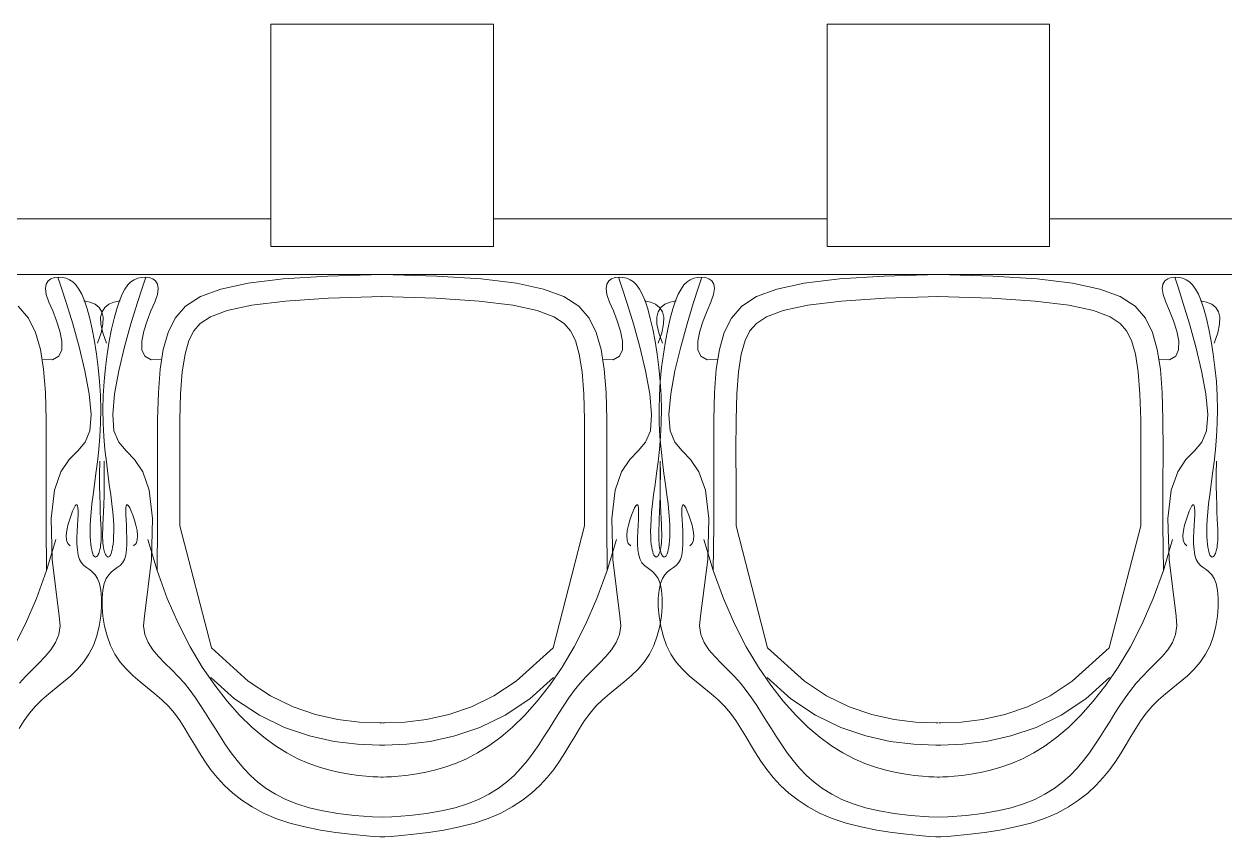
# Model space of a CAD drawing. Header units: millimetres. Extents: x 15905 to 65459, y 54615 to 76704.
# Drawn here: x 51228 to 52308, y 61778 to 62509 of the extents above; entities that cross this region are included whole.
import ezdxf

# ---------------------------------------------------------------- set-up
doc = ezdxf.new("R2010")
doc.units = ezdxf.units.MM
doc.layers.add('Столы', color=250, linetype='Continuous', lineweight=5)

# ---------------------------------------------------------------- blocks, each defined once
blk = doc.blocks.new('ОГ52_на12персон_стол2800х900')
for p, q in [((603.4, -395.7), (403.4, -395.7)), ((403.4, -395.7), (403.4, -595.7)), ((603.4, -595.7), (603.4, -395.7)), ((903.4, -595.7), (903.4, -395.7)), ((903.4, -395.7), (1103.4, -395.7)), ((1103.4, -395.7), (1103.4, -595.7)), ((96.6, -570.7), (403.4, -570.7)), ((903.4, -570.7), (603.4, -570.7)), ((1300, -570.7), (1103.4, -570.7)), ((403.4, -595.7), (603.4, -595.7)), ((1103.4, -595.7), (903.4, -595.7)), ((-1300, -620.7), (1300, -620.7)), ((203, -626.5), (205.6, -624.6)), ((205.6, -624.6), (208.8, -623.5)), ((208.8, -623.5), (212.3, -623.2)), ((214.9, -632.3), (211.9, -623.2)), ((212.3, -623.2), (215.8, -623.5)), ((215.8, -623.5), (219.2, -624.2)), ((219.2, -624.2), (222.3, -625.5)), ((222.3, -625.5), (225.2, -627.4)), ((280.4, -625.5), (277.5, -627.4)), ((283.6, -624.2), (280.4, -625.5)), ((286.9, -623.5), (283.6, -624.2)), ((290.4, -623.2), (286.9, -623.5)), ((287.8, -632.3), (290.9, -623.2)), ((293.9, -623.5), (290.4, -623.2)), ((297.1, -624.6), (293.9, -623.5)), ((299.7, -626.5), (297.1, -624.6)), ((382.8, -628.7), (414.4, -624.8)), ((414.4, -624.8), (454.3, -622.2)), ((454.3, -622.2), (503.4, -620.7)), ((552.5, -622.2), (503.4, -620.7)), ((592.3, -624.8), (552.5, -622.2)), ((624, -628.7), (592.3, -624.8)), ((707, -626.5), (709.6, -624.6)), ((709.6, -624.6), (712.8, -623.5)), ((712.8, -623.5), (716.3, -623.2)), ((718.9, -632.3), (715.9, -623.2)), ((716.3, -623.2), (719.8, -623.5)), ((719.8, -623.5), (723.2, -624.2)), ((723.2, -624.2), (726.3, -625.5)), ((726.3, -625.5), (729.2, -627.4)), ((780.4, -625.5), (777.5, -627.4)), ((783.6, -624.2), (780.4, -625.5)), ((786.9, -623.5), (783.6, -624.2)), ((790.4, -623.2), (786.9, -623.5)), ((787.8, -632.3), (790.9, -623.2)), ((793.9, -623.5), (790.4, -623.2)), ((797.1, -624.6), (793.9, -623.5)), ((799.7, -626.5), (797.1, -624.6)), ((882.8, -628.7), (914.4, -624.8)), ((914.4, -624.8), (954.3, -622.2)), ((954.3, -622.2), (1003.4, -620.7)), ((1052.5, -622.2), (1003.4, -620.7)), ((1092.3, -624.8), (1052.5, -622.2)), ((1124, -628.7), (1092.3, -624.8)), ((1207, -626.5), (1209.6, -624.6)), ((1209.6, -624.6), (1212.8, -623.5)), ((1212.8, -623.5), (1216.3, -623.2)), ((1218.9, -632.3), (1215.9, -623.2)), ((1216.3, -623.2), (1219.8, -623.5)), ((1219.8, -623.5), (1223.2, -624.2)), ((1223.2, -624.2), (1226.3, -625.5)), ((1226.3, -625.5), (1229.2, -627.4)), ((200.6, -633.5), (201.3, -629.4)), ((201.4, -638.8), (200.6, -633.5)), ((201.3, -629.4), (203, -626.5)), ((219.6, -646.8), (214.9, -632.3)), ((225.2, -627.4), (228, -630.2)), ((228, -630.2), (230.7, -633.9)), ((230.7, -633.9), (233.2, -638.6)), ((272.1, -633.9), (269.5, -638.6)), ((274.7, -630.2), (272.1, -633.9)), ((277.5, -627.4), (274.7, -630.2)), ((283.1, -646.8), (287.8, -632.3)), ((301.5, -629.4), (299.7, -626.5)), ((301.3, -638.8), (302.1, -633.5)), ((302.1, -633.5), (301.5, -629.4)), ((339.9, -640.7), (358.3, -633.9)), ((358.3, -633.9), (382.8, -628.7)), ((648.5, -633.9), (624, -628.7)), ((666.8, -640.7), (648.5, -633.9)), ((704.6, -633.5), (705.3, -629.4)), ((705.4, -638.8), (704.6, -633.5)), ((705.3, -629.4), (707, -626.5)), ((723.6, -646.8), (718.9, -632.3)), ((729.2, -627.4), (732, -630.2)), ((732, -630.2), (734.7, -633.9)), ((734.7, -633.9), (737.2, -638.6)), ((772.1, -633.9), (769.5, -638.6)), ((774.7, -630.2), (772.1, -633.9)), ((777.5, -627.4), (774.7, -630.2)), ((783.1, -646.8), (787.8, -632.3)), ((801.5, -629.4), (799.7, -626.5)), ((801.3, -638.8), (802.1, -633.5)), ((802.1, -633.5), (801.5, -629.4)), ((839.9, -640.7), (858.3, -633.9)), ((858.3, -633.9), (882.8, -628.7)), ((1148.5, -633.9), (1124, -628.7)), ((1166.8, -640.7), (1148.5, -633.9)), ((1204.6, -633.5), (1205.3, -629.4)), ((1205.4, -638.8), (1204.6, -633.5)), ((1205.3, -629.4), (1207, -626.5)), ((1223.6, -646.8), (1218.9, -632.3)), ((1229.2, -627.4), (1232, -630.2)), ((1232, -630.2), (1234.7, -633.9)), ((1234.7, -633.9), (1237.2, -638.6)), ((203.8, -645.6), (201.4, -638.8)), ((203.8, -645.6), (207.2, -653.4)), ((225.2, -665.1), (219.6, -646.8)), ((233.2, -638.6), (235.7, -644.5)), ((240.5, -645.6), (235.1, -644.5)), ((235.7, -644.5), (238.1, -651.7)), ((245.2, -647.6), (240.5, -645.6)), ((248.8, -650.4), (245.2, -647.6)), ((254, -650.4), (257.6, -647.6)), ((257.6, -647.6), (262.2, -645.6)), ((262.2, -645.6), (267.7, -644.5)), ((267.1, -644.5), (264.7, -651.7)), ((269.5, -638.6), (267.1, -644.5)), ((277.5, -665.1), (283.1, -646.8)), ((298.9, -645.6), (295.5, -653.4)), ((298.9, -645.6), (301.3, -638.8)), ((326.6, -649.4), (339.9, -640.7)), ((386.1, -648.4), (416.3, -644.8)), ((416.3, -644.8), (455.2, -642.2)), ((455.2, -642.2), (504, -640.7)), ((551.5, -642.2), (502.7, -640.7)), ((590.5, -644.8), (551.5, -642.2)), ((620.7, -648.4), (590.5, -644.8)), ((680.2, -649.4), (666.8, -640.7)), ((707.8, -645.6), (705.4, -638.8)), ((707.8, -645.6), (711.2, -653.4)), ((729.2, -665.1), (723.6, -646.8)), ((737.2, -638.6), (739.7, -644.5)), ((744.6, -645.6), (739.1, -644.5)), ((739.7, -644.5), (742.1, -651.7)), ((749.2, -647.6), (744.6, -645.6)), ((752.8, -650.4), (749.2, -647.6)), ((754, -650.4), (757.6, -647.6)), ((757.6, -647.6), (762.2, -645.6)), ((762.2, -645.6), (767.7, -644.5)), ((767.1, -644.5), (764.7, -651.7)), ((769.5, -638.6), (767.1, -644.5)), ((777.5, -665.1), (783.1, -646.8)), ((798.9, -645.6), (795.5, -653.4)), ((798.9, -645.6), (801.3, -638.8)), ((826.6, -649.4), (839.9, -640.7)), ((886.1, -648.4), (916.3, -644.8)), ((916.3, -644.8), (955.2, -642.2)), ((955.2, -642.2), (1004, -640.7)), ((1051.5, -642.2), (1002.7, -640.7)), ((1090.5, -644.8), (1051.5, -642.2)), ((1120.7, -648.4), (1090.5, -644.8)), ((1180.2, -649.4), (1166.8, -640.7)), ((1207.8, -645.6), (1205.4, -638.8)), ((1207.8, -645.6), (1211.2, -653.4)), ((1229.2, -665.1), (1223.6, -646.8)), ((1237.2, -638.6), (1239.7, -644.5)), ((1244.6, -645.6), (1239.1, -644.5)), ((1239.7, -644.5), (1242.1, -651.7)), ((1249.2, -647.6), (1244.6, -645.6)), ((1252.8, -650.4), (1249.2, -647.6)), ((185.5, -660), (176.2, -649.4)), ((207.2, -653.4), (210.7, -662.3)), ((238.1, -651.7), (240.4, -660.3)), ((251.3, -654.2), (248.8, -650.4)), ((250.2, -659.2), (251.5, -654.2)), ((252.5, -659.2), (251.3, -654.2)), ((251.5, -654.2), (254, -650.4)), ((264.7, -651.7), (262.3, -660.3)), ((295.5, -653.4), (292, -662.3)), ((317.3, -660), (326.6, -649.4)), ((349, -658.7), (363.9, -653.1)), ((363.9, -653.1), (386.1, -648.4)), ((642.8, -653.1), (620.7, -648.4)), ((657.8, -658.7), (642.8, -653.1)), ((689.5, -660), (680.2, -649.4)), ((711.2, -653.4), (714.7, -662.3)), ((742.1, -651.7), (744.4, -660.3)), ((750.2, -659.2), (751.5, -654.2)), ((751.5, -654.2), (754, -650.4)), ((755.3, -654.2), (752.8, -650.4)), ((756.5, -659.2), (755.3, -654.2)), ((764.7, -651.7), (762.3, -660.3)), ((795.5, -653.4), (792, -662.3)), ((817.3, -660), (826.6, -649.4)), ((849, -658.7), (863.9, -653.1)), ((863.9, -653.1), (886.1, -648.4)), ((1142.8, -653.1), (1120.7, -648.4)), ((1157.8, -658.7), (1142.8, -653.1)), ((1189.5, -660), (1180.2, -649.4)), ((1211.2, -653.4), (1214.7, -662.3)), ((1242.1, -651.7), (1244.4, -660.3)), ((1255.3, -654.2), (1252.8, -650.4)), ((1256.5, -659.2), (1255.3, -654.2)), ((191.8, -672.9), (185.5, -660)), ((210.7, -662.3), (213.7, -671.7)), ((231, -685.8), (225.2, -665.1)), ((240.4, -660.3), (242.6, -670)), ((250.4, -665.5), (250.2, -659.2)), ((252.1, -673.2), (250.4, -665.5)), ((250.7, -673.2), (252.3, -665.5)), ((252.3, -665.5), (252.5, -659.2)), ((262.3, -660.3), (260.1, -670)), ((271.8, -685.8), (277.5, -665.1)), ((292, -662.3), (289.1, -671.7)), ((310.9, -672.9), (317.3, -660)), ((334, -671.3), (339.8, -664.7)), ((339.8, -664.7), (349, -658.7)), ((666.9, -664.7), (657.8, -658.7)), ((672.7, -671.3), (666.9, -664.7)), ((695.9, -672.9), (689.5, -660)), ((714.7, -662.3), (717.7, -671.7)), ((735, -685.8), (729.2, -665.1)), ((744.4, -660.3), (746.6, -670)), ((750.4, -665.5), (750.2, -659.2)), ((752.1, -673.2), (750.4, -665.5)), ((754.7, -673.2), (756.3, -665.5)), ((756.3, -665.5), (756.5, -659.2)), ((762.3, -660.3), (760.1, -670)), ((771.8, -685.8), (777.5, -665.1)), ((792, -662.3), (789.1, -671.7)), ((810.9, -672.9), (817.3, -660)), ((834, -671.3), (839.8, -664.7)), ((839.8, -664.7), (849, -658.7)), ((1166.9, -664.7), (1157.8, -658.7)), ((1172.7, -671.3), (1166.9, -664.7)), ((1195.9, -672.9), (1189.5, -660)), ((1214.7, -662.3), (1217.7, -671.7)), ((1235, -685.8), (1229.2, -665.1)), ((1244.4, -660.3), (1246.6, -670)), ((1254.7, -673.2), (1256.3, -665.5)), ((1256.3, -665.5), (1256.5, -659.2)), ((196.2, -688.1), (191.8, -672.9)), ((213.7, -671.7), (215.5, -680.7)), ((242.6, -670), (244.7, -680.8)), ((247.4, -682.4), (250.7, -673.2)), ((255.4, -682.4), (252.1, -673.2)), ((260.1, -670), (258, -680.8)), ((289.1, -671.7), (287.3, -680.7)), ((306.5, -688.1), (310.9, -672.9)), ((326.1, -692.4), (329.6, -680.1)), ((329.6, -680.1), (334, -671.3)), ((677.1, -680.1), (672.7, -671.3)), ((680.6, -692.4), (677.1, -680.1)), ((700.2, -688.1), (695.9, -672.9)), ((717.7, -671.7), (719.5, -680.7)), ((746.6, -670), (748.7, -680.8)), ((751.4, -682.4), (754.7, -673.2)), ((755.4, -682.4), (752.1, -673.2)), ((760.1, -670), (758, -680.8)), ((789.1, -671.7), (787.3, -680.7)), ((806.5, -688.1), (810.9, -672.9)), ((826.1, -692.4), (829.6, -680.1)), ((829.6, -680.1), (834, -671.3)), ((1177.1, -680.1), (1172.7, -671.3)), ((1180.6, -692.4), (1177.1, -680.1)), ((1200.2, -688.1), (1195.9, -672.9)), ((1217.7, -671.7), (1219.5, -680.7)), ((1246.6, -670), (1248.7, -680.8)), ((1251.4, -682.4), (1254.7, -673.2)), ((199, -706), (196.2, -688.1)), ((215.4, -688.5), (212.8, -694.3)), ((215.5, -680.7), (215.4, -688.5)), ((236.1, -707.3), (231, -685.8)), ((244.7, -680.8), (246.6, -692.3)), ((258, -680.8), (256.2, -692.3)), ((266.6, -707.3), (271.8, -685.8)), ((287.3, -680.7), (287.3, -688.5)), ((287.3, -688.5), (289.9, -694.3)), ((303.7, -706), (306.5, -688.1)), ((703, -706), (700.2, -688.1)), ((719.4, -688.5), (716.8, -694.3)), ((719.5, -680.7), (719.4, -688.5)), ((740.1, -707.3), (735, -685.8)), ((748.7, -680.8), (750.6, -692.3)), ((758, -680.8), (756.2, -692.3)), ((766.6, -707.3), (771.8, -685.8)), ((787.3, -680.7), (787.3, -688.5)), ((787.3, -688.5), (789.9, -694.3)), ((803.7, -706), (806.5, -688.1)), ((1203, -706), (1200.2, -688.1)), ((1219.4, -688.5), (1216.8, -694.3)), ((1219.5, -680.7), (1219.4, -688.5)), ((1240.1, -707.3), (1235, -685.8)), ((1248.7, -680.8), (1250.6, -692.3)), ((207.1, -697.5), (197.6, -697.1)), ((212.8, -694.3), (207.1, -697.5)), ((246.6, -692.3), (248.1, -704.4)), ((256.2, -692.3), (254.6, -704.4)), ((289.9, -694.3), (295.6, -697.5)), ((295.6, -697.5), (305.1, -697.1)), ((323.6, -708.3), (326.1, -692.4)), ((683.1, -708.3), (680.6, -692.4)), ((711.1, -697.5), (701.6, -697.1)), ((716.8, -694.3), (711.1, -697.5)), ((750.6, -692.3), (752.1, -704.4)), ((756.2, -692.3), (754.6, -704.4)), ((789.9, -694.3), (795.6, -697.5)), ((795.6, -697.5), (805.1, -697.1)), ((823.6, -708.3), (826.1, -692.4)), ((1183.1, -708.3), (1180.6, -692.4)), ((1211.1, -697.5), (1201.6, -697.1)), ((1216.8, -694.3), (1211.1, -697.5)), ((1250.6, -692.3), (1252.1, -704.4)), ((200.6, -726.9), (199, -706)), ((239.9, -728.1), (236.1, -707.3)), ((248.1, -704.4), (249.3, -716.9)), ((254.6, -704.4), (253.4, -716.9)), ((262.8, -728.1), (266.6, -707.3)), ((302.2, -726.9), (303.7, -706)), ((322.1, -728), (323.6, -708.3)), ((684.6, -728), (683.1, -708.3)), ((704.6, -726.9), (703, -706)), ((743.9, -728.1), (740.1, -707.3)), ((752.1, -704.4), (753.4, -716.9)), ((754.6, -704.4), (753.4, -716.9)), ((762.8, -728.1), (766.6, -707.3)), ((802.2, -726.9), (803.7, -706)), ((822.1, -728), (823.6, -708.3)), ((1184.6, -728), (1183.1, -708.3)), ((1204.6, -726.9), (1203, -706)), ((1243.9, -728.1), (1240.1, -707.3)), ((1252.1, -704.4), (1253.4, -716.9)), ((249.3, -716.9), (250.1, -729.5)), ((253.4, -716.9), (252.6, -729.5)), ((753.4, -716.9), (752.6, -729.5)), ((753.4, -716.9), (754.1, -729.5)), ((1253.4, -716.9), (1254.1, -729.5)), ((201.2, -751.1), (200.6, -726.9)), ((241.6, -746.6), (239.9, -728.1)), ((250.1, -729.5), (250.4, -742.1)), ((252.6, -729.5), (252.3, -742.1)), ((261.1, -746.6), (262.8, -728.1)), ((301.5, -751.1), (302.2, -726.9)), ((321.5, -751.4), (322.1, -728)), ((685.3, -751.4), (684.6, -728)), ((705.3, -751.1), (704.6, -726.9)), ((745.6, -746.6), (743.9, -728.1)), ((752.6, -729.5), (752.3, -742.1)), ((754.1, -729.5), (754.4, -742.1)), ((761.1, -746.6), (762.8, -728.1)), ((801.5, -751.1), (802.2, -726.9)), ((821.5, -751.4), (822.1, -728)), ((1185.3, -751.4), (1184.6, -728)), ((1205.3, -751.1), (1204.6, -726.9)), ((1245.6, -746.6), (1243.9, -728.1)), ((1254.1, -729.5), (1254.4, -742.1)), ((250.4, -742.1), (250.2, -754.5)), ((252.3, -742.1), (252.5, -754.5)), ((752.3, -742.1), (752.5, -754.5)), ((754.4, -742.1), (754.2, -754.5)), ((1254.4, -742.1), (1254.2, -754.5)), ((201.4, -778.9), (201.2, -751.1)), ((240.5, -761.4), (241.6, -746.6)), ((250.2, -754.5), (249.6, -766.5)), ((252.5, -754.5), (253.1, -766.5)), ((262.2, -761.4), (261.1, -746.6)), ((301.4, -778.9), (301.5, -751.1)), ((321.4, -778.9), (321.5, -751.4)), ((685.4, -778.9), (685.3, -751.4)), ((705.4, -778.9), (705.3, -751.1)), ((744.5, -761.4), (745.6, -746.6)), ((752.5, -754.5), (753.1, -766.5)), ((754.2, -754.5), (753.6, -766.5)), ((762.2, -761.4), (761.1, -746.6)), ((801.4, -778.9), (801.5, -751.1)), ((821.4, -778.9), (821.5, -751.4)), ((1185.4, -778.9), (1185.3, -751.4)), ((1205.4, -778.9), (1205.3, -751.1)), ((1244.5, -761.4), (1245.6, -746.6)), ((1254.2, -754.5), (1253.6, -766.5)), ((236.2, -771.5), (240.5, -761.4)), ((249.6, -766.5), (248.6, -778.1)), ((253.1, -766.5), (254.1, -778.1)), ((266.5, -771.5), (262.2, -761.4)), ((740.2, -771.5), (744.5, -761.4)), ((753.6, -766.5), (752.6, -778.1)), ((753.1, -766.5), (754.1, -778.1)), ((766.5, -771.5), (762.2, -761.4)), ((1240.2, -771.5), (1244.5, -761.4)), ((1253.6, -766.5), (1252.6, -778.1)), ((229.6, -779.2), (236.2, -771.5)), ((273.1, -779.2), (266.5, -771.5)), ((733.6, -779.2), (740.2, -771.5)), ((773.1, -779.2), (766.5, -771.5)), ((1233.6, -779.2), (1240.2, -771.5)), ((201.3, -810.6), (201.4, -778.9)), ((214.6, -798), (222, -787)), ((222, -787), (229.6, -779.2)), ((248.6, -778.1), (247.4, -789.2)), ((254.1, -778.1), (255.4, -789.2)), ((280.7, -787), (273.1, -779.2)), ((288.1, -798), (280.7, -787)), ((301.5, -810.6), (301.4, -778.9)), ((321.5, -810.5), (321.4, -778.9)), ((685.3, -810.5), (685.4, -778.9)), ((705.3, -810.6), (705.4, -778.9)), ((718.6, -798), (726, -787)), ((726, -787), (733.6, -779.2)), ((752.6, -778.1), (751.4, -789.2)), ((754.1, -778.1), (755.4, -789.2)), ((780.7, -787), (773.1, -779.2)), ((788.1, -798), (780.7, -787)), ((801.5, -810.6), (801.4, -778.9)), ((821.5, -810.5), (821.4, -778.9)), ((1185.3, -810.5), (1185.4, -778.9)), ((1205.3, -810.6), (1205.4, -778.9)), ((1218.6, -798), (1226, -787)), ((1226, -787), (1233.6, -779.2)), ((1252.6, -778.1), (1251.4, -789.2)), ((208.8, -814.7), (214.6, -798)), ((247.4, -789.2), (246, -799.7)), ((249.3, -800.2), (249.4, -788.5)), ((253.5, -800.2), (253.3, -788.5)), ((255.4, -789.2), (256.7, -799.7)), ((294, -814.7), (288.1, -798)), ((712.8, -814.7), (718.6, -798)), ((751.4, -789.2), (750, -799.7)), ((753.5, -800.2), (753.3, -788.5)), ((753.3, -800.2), (753.4, -788.5)), ((755.4, -789.2), (756.7, -799.7)), ((794, -814.7), (788.1, -798)), ((1212.8, -814.7), (1218.6, -798)), ((1251.4, -789.2), (1250, -799.7)), ((1253.3, -800.2), (1253.4, -788.5)), ((244.7, -809.6), (243.4, -818.7)), ((246, -799.7), (244.7, -809.6)), ((249.3, -810.5), (249.3, -800.2)), ((253.4, -810.5), (253.5, -800.2)), ((256.7, -799.7), (258, -809.6)), ((258, -809.6), (259.3, -818.7)), ((748.7, -809.6), (747.4, -818.7)), ((750, -799.7), (748.7, -809.6)), ((753.3, -810.5), (753.3, -800.2)), ((753.4, -810.5), (753.5, -800.2)), ((756.7, -799.7), (758, -809.6)), ((758, -809.6), (759.3, -818.7)), ((1248.7, -809.6), (1247.4, -818.7)), ((1250, -799.7), (1248.7, -809.6)), ((1253.3, -810.5), (1253.3, -800.2)), ((201.3, -846.4), (201.3, -810.6)), ((205.7, -840.1), (208.8, -814.7)), ((243.4, -818.7), (242.4, -827)), ((249.4, -819.6), (249.3, -810.5)), ((249.7, -827.5), (249.4, -819.6)), ((253.1, -827.5), (253.3, -819.6)), ((253.3, -819.6), (253.4, -810.5)), ((259.3, -818.7), (260.4, -827)), ((297, -840.1), (294, -814.7)), ((301.5, -846.4), (301.5, -810.6)), ((321.5, -846.6), (321.5, -810.5)), ((685.3, -846.6), (685.3, -810.5)), ((705.3, -846.4), (705.3, -810.6)), ((709.7, -840.1), (712.8, -814.7)), ((747.4, -818.7), (746.4, -827)), ((753.1, -827.5), (753.3, -819.6)), ((753.3, -819.6), (753.4, -810.5)), ((753.4, -819.6), (753.3, -810.5)), ((753.7, -827.5), (753.4, -819.6)), ((759.3, -818.7), (760.4, -827)), ((797, -840.1), (794, -814.7)), ((801.5, -846.4), (801.5, -810.6)), ((821.5, -846.6), (821.5, -810.5)), ((1185.3, -846.6), (1185.3, -810.5)), ((1205.3, -846.4), (1205.3, -810.6)), ((1209.7, -840.1), (1212.8, -814.7)), ((1247.4, -818.7), (1246.4, -827)), ((1253.4, -819.6), (1253.3, -810.5)), ((1253.7, -827.5), (1253.4, -819.6)), ((225, -833.4), (226.3, -830.6)), ((226.3, -830.6), (227.4, -828.7)), ((227.4, -828.7), (228.3, -827.8)), ((228.3, -827.8), (229, -827.7)), ((229, -827.7), (229.5, -828.6)), ((229.5, -828.6), (229.8, -830.5)), ((229.8, -830.5), (229.9, -833.2)), ((242.4, -827), (241.6, -834.4)), ((249.9, -834.3), (249.7, -827.5)), ((252.8, -834.3), (253.1, -827.5)), ((260.4, -827), (261.2, -834.4)), ((272.9, -830.5), (272.8, -833.2)), ((273.3, -828.6), (272.9, -830.5)), ((273.8, -827.7), (273.3, -828.6)), ((274.4, -827.8), (273.8, -827.7)), ((275.3, -828.7), (274.4, -827.8)), ((276.4, -830.6), (275.3, -828.7)), ((277.7, -833.4), (276.4, -830.6)), ((729, -833.4), (730.3, -830.6)), ((730.3, -830.6), (731.4, -828.7)), ((731.4, -828.7), (732.3, -827.8)), ((732.3, -827.8), (733, -827.7)), ((733, -827.7), (733.5, -828.6)), ((733.5, -828.6), (733.8, -830.5)), ((733.8, -830.5), (733.9, -833.2)), ((746.4, -827), (745.6, -834.4)), ((752.8, -834.3), (753.1, -827.5)), ((753.9, -834.3), (753.7, -827.5)), ((760.4, -827), (761.2, -834.4)), ((772.9, -830.5), (772.8, -833.2)), ((773.3, -828.6), (772.9, -830.5)), ((773.8, -827.7), (773.3, -828.6)), ((774.4, -827.8), (773.8, -827.7)), ((775.3, -828.7), (774.4, -827.8)), ((776.4, -830.6), (775.3, -828.7)), ((777.7, -833.4), (776.4, -830.6)), ((1229, -833.4), (1230.3, -830.6)), ((1230.3, -830.6), (1231.4, -828.7)), ((1231.4, -828.7), (1232.3, -827.8)), ((1232.3, -827.8), (1233, -827.7)), ((1233, -827.7), (1233.5, -828.6)), ((1233.5, -828.6), (1233.8, -830.5)), ((1233.8, -830.5), (1233.9, -833.2)), ((1246.4, -827), (1245.6, -834.4)), ((1253.9, -834.3), (1253.7, -827.5)), ((206.8, -876.9), (205.7, -840.1)), ((220.7, -846.2), (222.1, -841.5)), ((222.1, -841.5), (223.6, -837.1)), ((223.6, -837.1), (225, -833.4)), ((229.7, -841.2), (229.4, -846.2)), ((229.9, -836.7), (229.7, -841.2)), ((229.9, -833.2), (229.9, -836.7)), ((241.1, -841), (240.8, -846.8)), ((241.6, -834.4), (241.1, -841)), ((250.2, -840.3), (249.9, -834.3)), ((250.5, -845.4), (250.2, -840.3)), ((252.3, -845.4), (252.5, -840.3)), ((252.5, -840.3), (252.8, -834.3)), ((261.2, -834.4), (261.7, -841)), ((261.7, -841), (262, -846.8)), ((272.8, -833.2), (272.9, -836.7)), ((272.9, -836.7), (273.1, -841.2)), ((273.1, -841.2), (273.4, -846.2)), ((279.2, -837.1), (277.7, -833.4)), ((280.7, -841.5), (279.2, -837.1)), ((282, -846.2), (280.7, -841.5)), ((296, -876.9), (297, -840.1)), ((710.8, -876.9), (709.7, -840.1)), ((724.7, -846.2), (726.1, -841.5)), ((726.1, -841.5), (727.6, -837.1)), ((727.6, -837.1), (729, -833.4)), ((733.7, -841.2), (733.4, -846.2)), ((733.9, -836.7), (733.7, -841.2)), ((733.9, -833.2), (733.9, -836.7)), ((745.1, -841), (744.8, -846.8)), ((745.6, -834.4), (745.1, -841)), ((752.3, -845.4), (752.5, -840.3)), ((752.5, -840.3), (752.8, -834.3)), ((754.2, -840.3), (753.9, -834.3)), ((754.5, -845.4), (754.2, -840.3)), ((761.2, -834.4), (761.7, -841)), ((761.7, -841), (762, -846.8)), ((772.8, -833.2), (772.9, -836.7)), ((772.9, -836.7), (773.1, -841.2)), ((773.1, -841.2), (773.4, -846.2)), ((779.2, -837.1), (777.7, -833.4)), ((780.7, -841.5), (779.2, -837.1)), ((782, -846.2), (780.7, -841.5)), ((796, -876.9), (797, -840.1)), ((1210.8, -876.9), (1209.7, -840.1)), ((1224.7, -846.2), (1226.1, -841.5)), ((1226.1, -841.5), (1227.6, -837.1)), ((1227.6, -837.1), (1229, -833.4)), ((1233.7, -841.2), (1233.4, -846.2)), ((1233.9, -836.7), (1233.7, -841.2)), ((1233.9, -833.2), (1233.9, -836.7)), ((1245.1, -841), (1244.8, -846.8)), ((1245.6, -834.4), (1245.1, -841)), ((1254.2, -840.3), (1253.9, -834.3)), ((1254.5, -845.4), (1254.2, -840.3)), ((201.7, -886.8), (201.3, -846.4)), ((219.3, -855.5), (219.7, -851)), ((219.7, -851), (220.7, -846.2)), ((229.1, -851.7), (228.9, -857.3)), ((229.4, -846.2), (229.1, -851.7)), ((240.8, -846.8), (240.7, -851.9)), ((240.7, -851.9), (240.8, -856.3)), ((250.6, -849.8), (250.5, -845.4)), ((250.7, -853.7), (250.6, -849.8)), ((252, -853.7), (252.1, -849.8)), ((252.1, -849.8), (252.3, -845.4)), ((262, -851.9), (261.9, -856.3)), ((262, -846.8), (262, -851.9)), ((273.4, -846.2), (273.6, -851.7)), ((273.6, -851.7), (273.8, -857.3)), ((283, -851), (282, -846.2)), ((283.5, -855.5), (283, -851)), ((301, -886.8), (301.5, -846.4)), ((349.8, -956.4), (321.5, -846.6)), ((657, -956.4), (685.3, -846.6)), ((705.7, -886.8), (705.3, -846.4)), ((723.3, -855.5), (723.7, -851)), ((723.7, -851), (724.7, -846.2)), ((733.1, -851.7), (732.9, -857.3)), ((733.4, -846.2), (733.1, -851.7)), ((744.8, -846.8), (744.7, -851.9)), ((744.7, -851.9), (744.8, -856.3)), ((752, -853.7), (752.1, -849.8)), ((752.1, -849.8), (752.3, -845.4)), ((754.6, -849.8), (754.5, -845.4)), ((754.7, -853.7), (754.6, -849.8)), ((762, -851.9), (761.9, -856.3)), ((762, -846.8), (762, -851.9)), ((773.4, -846.2), (773.6, -851.7)), ((773.6, -851.7), (773.8, -857.3)), ((783, -851), (782, -846.2)), ((783.5, -855.5), (783, -851)), ((801, -886.8), (801.5, -846.4)), ((849.8, -956.4), (821.5, -846.6)), ((1157, -956.4), (1185.3, -846.6)), ((1205.7, -886.8), (1205.3, -846.4)), ((1223.3, -855.5), (1223.7, -851)), ((1223.7, -851), (1224.7, -846.2)), ((1233.1, -851.7), (1232.9, -857.3)), ((1233.4, -846.2), (1233.1, -851.7)), ((1244.8, -846.8), (1244.7, -851.9)), ((1244.7, -851.9), (1244.8, -856.3)), ((1254.6, -849.8), (1254.5, -845.4)), ((1254.7, -853.7), (1254.6, -849.8)), ((210, -859), (201.7, -886.8)), ((219.5, -859.6), (219.3, -855.5)), ((220.6, -862.7), (219.5, -859.6)), ((222.8, -864.8), (220.6, -862.7)), ((228.9, -857.3), (228.9, -862.9)), ((228.9, -862.9), (229.3, -868.2)), ((240.8, -856.3), (241, -860.1)), ((241, -860.1), (241.3, -863.3)), ((241.3, -863.3), (241.7, -866)), ((250.2, -864.5), (250.5, -862.4)), ((250.5, -862.4), (250.6, -859.9)), ((250.6, -859.9), (250.7, -857)), ((250.7, -857), (250.7, -853.7)), ((252, -857), (252, -853.7)), ((252.1, -859.9), (252, -857)), ((252.3, -862.4), (252.1, -859.9)), ((252.5, -864.5), (252.3, -862.4)), ((261.4, -863.3), (261, -866)), ((261.7, -860.1), (261.4, -863.3)), ((261.9, -856.3), (261.7, -860.1)), ((273.8, -862.9), (273.5, -868.2)), ((273.8, -857.3), (273.8, -862.9)), ((279.9, -864.8), (282.1, -862.7)), ((282.1, -862.7), (283.2, -859.6)), ((283.2, -859.6), (283.5, -855.5)), ((292.7, -859), (301, -886.8)), ((714, -859), (705.7, -886.8)), ((723.5, -859.6), (723.3, -855.5)), ((724.6, -862.7), (723.5, -859.6)), ((726.8, -864.8), (724.6, -862.7)), ((732.9, -857.3), (732.9, -862.9)), ((732.9, -862.9), (733.3, -868.2)), ((744.8, -856.3), (745, -860.1)), ((745, -860.1), (745.3, -863.3)), ((745.3, -863.3), (745.7, -866)), ((752, -857), (752, -853.7)), ((752.1, -859.9), (752, -857)), ((752.3, -862.4), (752.1, -859.9)), ((752.5, -864.5), (752.3, -862.4)), ((754.2, -864.5), (754.5, -862.4)), ((754.5, -862.4), (754.6, -859.9)), ((754.6, -859.9), (754.7, -857)), ((754.7, -857), (754.7, -853.7)), ((761.4, -863.3), (761, -866)), ((761.7, -860.1), (761.4, -863.3)), ((761.9, -856.3), (761.7, -860.1)), ((773.8, -862.9), (773.5, -868.2)), ((773.8, -857.3), (773.8, -862.9)), ((779.9, -864.8), (782.1, -862.7)), ((782.1, -862.7), (783.2, -859.6)), ((783.2, -859.6), (783.5, -855.5)), ((792.7, -859), (801, -886.8)), ((1214, -859), (1205.7, -886.8)), ((1223.5, -859.6), (1223.3, -855.5)), ((1224.6, -862.7), (1223.5, -859.6)), ((1226.8, -864.8), (1224.6, -862.7)), ((1232.9, -857.3), (1232.9, -862.9)), ((1232.9, -862.9), (1233.3, -868.2)), ((1244.8, -856.3), (1245, -860.1)), ((1245, -860.1), (1245.3, -863.3)), ((1245.3, -863.3), (1245.7, -866)), ((1254.2, -864.5), (1254.5, -862.4)), ((1254.5, -862.4), (1254.6, -859.9)), ((1254.6, -859.9), (1254.7, -857)), ((1254.7, -857), (1254.7, -853.7)), ((229.3, -868.2), (230, -872.9)), ((230, -872.9), (231.2, -876.8)), ((241.7, -866), (242.2, -868.3)), ((242.2, -868.3), (242.6, -870.2)), ((242.6, -870.2), (243.1, -871.7)), ((243.1, -871.7), (243.6, -872.9)), ((243.6, -872.9), (244.1, -873.7)), ((244.1, -873.7), (244.7, -874.3)), ((244.7, -874.3), (245.2, -874.6)), ((246.2, -874.6), (246.7, -874.3)), ((246.7, -874.3), (247.2, -873.9)), ((247.2, -873.9), (247.6, -873.3)), ((247.6, -873.3), (248.1, -872.5)), ((248.1, -872.5), (248.5, -871.6)), ((248.5, -871.6), (248.9, -870.5)), ((248.9, -870.5), (249.3, -869.2)), ((249.3, -869.2), (249.6, -867.9)), ((249.6, -867.9), (250, -866.3)), ((250, -866.3), (250.2, -864.5)), ((252.8, -866.3), (252.5, -864.5)), ((253.1, -867.9), (252.8, -866.3)), ((253.5, -869.2), (253.1, -867.9)), ((253.8, -870.5), (253.5, -869.2)), ((254.2, -871.6), (253.8, -870.5)), ((254.7, -872.5), (254.2, -871.6)), ((255.1, -873.3), (254.7, -872.5)), ((255.6, -873.9), (255.1, -873.3)), ((256, -874.3), (255.6, -873.9)), ((256.5, -874.6), (256, -874.3)), ((258.1, -874.3), (257.6, -874.6)), ((258.6, -873.7), (258.1, -874.3)), ((259.1, -872.9), (258.6, -873.7)), ((259.6, -871.7), (259.1, -872.9)), ((260.1, -870.2), (259.6, -871.7)), ((260.6, -868.3), (260.1, -870.2)), ((261, -866), (260.6, -868.3)), ((272.8, -872.9), (271.6, -876.8)), ((273.5, -868.2), (272.8, -872.9)), ((733.3, -868.2), (734, -872.9)), ((734, -872.9), (735.2, -876.8)), ((745.7, -866), (746.2, -868.3)), ((746.2, -868.3), (746.6, -870.2)), ((746.6, -870.2), (747.1, -871.7)), ((747.1, -871.7), (747.6, -872.9)), ((747.6, -872.9), (748.1, -873.7)), ((748.1, -873.7), (748.7, -874.3)), ((748.7, -874.3), (749.2, -874.6)), ((750.2, -874.6), (750.7, -874.3)), ((750.7, -874.3), (751.2, -873.9)), ((751.2, -873.9), (751.6, -873.3)), ((751.6, -873.3), (752.1, -872.5)), ((752.1, -872.5), (752.5, -871.6)), ((752.8, -866.3), (752.5, -864.5)), ((752.5, -871.6), (752.9, -870.5)), ((753.1, -867.9), (752.8, -866.3)), ((752.9, -870.5), (753.3, -869.2)), ((753.5, -869.2), (753.1, -867.9)), ((753.3, -869.2), (753.6, -867.9)), ((753.8, -870.5), (753.5, -869.2)), ((753.6, -867.9), (754, -866.3)), ((754.2, -871.6), (753.8, -870.5)), ((754, -866.3), (754.2, -864.5)), ((754.7, -872.5), (754.2, -871.6)), ((755.1, -873.3), (754.7, -872.5)), ((755.6, -873.9), (755.1, -873.3)), ((756, -874.3), (755.6, -873.9)), ((756.5, -874.6), (756, -874.3)), ((758.1, -874.3), (757.6, -874.6)), ((758.6, -873.7), (758.1, -874.3)), ((759.1, -872.9), (758.6, -873.7)), ((759.6, -871.7), (759.1, -872.9)), ((760.1, -870.2), (759.6, -871.7)), ((760.6, -868.3), (760.1, -870.2)), ((761, -866), (760.6, -868.3)), ((772.8, -872.9), (771.6, -876.8)), ((773.5, -868.2), (772.8, -872.9)), ((1233.3, -868.2), (1234, -872.9)), ((1234, -872.9), (1235.2, -876.8)), ((1245.7, -866), (1246.2, -868.3)), ((1246.2, -868.3), (1246.6, -870.2)), ((1246.6, -870.2), (1247.1, -871.7)), ((1247.1, -871.7), (1247.6, -872.9)), ((1247.6, -872.9), (1248.1, -873.7)), ((1248.1, -873.7), (1248.7, -874.3)), ((1248.7, -874.3), (1249.2, -874.6)), ((1250.2, -874.6), (1250.7, -874.3)), ((1250.7, -874.3), (1251.2, -873.9)), ((1251.2, -873.9), (1251.6, -873.3)), ((1251.6, -873.3), (1252.1, -872.5)), ((1252.1, -872.5), (1252.5, -871.6)), ((1252.5, -871.6), (1252.9, -870.5)), ((1252.9, -870.5), (1253.3, -869.2)), ((1253.3, -869.2), (1253.6, -867.9)), ((1253.6, -867.9), (1254, -866.3)), ((1254, -866.3), (1254.2, -864.5)), ((213.1, -927.9), (206.8, -876.9)), ((231.2, -876.8), (232.9, -879.9)), ((232.9, -879.9), (235.1, -882.2)), ((235.1, -882.2), (237.5, -884.1)), ((237.5, -884.1), (240.1, -886)), ((245.2, -874.6), (245.7, -874.7)), ((245.7, -874.7), (246.2, -874.6)), ((257, -874.7), (256.5, -874.6)), ((257.6, -874.6), (257, -874.7)), ((265.2, -884.1), (262.6, -886)), ((267.7, -882.2), (265.2, -884.1)), ((269.8, -879.9), (267.7, -882.2)), ((271.6, -876.8), (269.8, -879.9)), ((289.6, -927.9), (296, -876.9)), ((717.1, -927.9), (710.8, -876.9)), ((735.2, -876.8), (736.9, -879.9)), ((736.9, -879.9), (739.1, -882.2)), ((739.1, -882.2), (741.5, -884.1)), ((741.5, -884.1), (744.1, -886)), ((749.2, -874.6), (749.7, -874.7)), ((749.7, -874.7), (750.2, -874.6)), ((757, -874.7), (756.5, -874.6)), ((757.6, -874.6), (757, -874.7)), ((765.2, -884.1), (762.6, -886)), ((767.7, -882.2), (765.2, -884.1)), ((769.8, -879.9), (767.7, -882.2)), ((771.6, -876.8), (769.8, -879.9)), ((789.6, -927.9), (796, -876.9)), ((1217.1, -927.9), (1210.8, -876.9)), ((1235.2, -876.8), (1236.9, -879.9)), ((1236.9, -879.9), (1239.1, -882.2)), ((1239.1, -882.2), (1241.5, -884.1)), ((1241.5, -884.1), (1244.1, -886)), ((1249.2, -874.6), (1249.7, -874.7)), ((1249.7, -874.7), (1250.2, -874.6)), ((201.7, -886.8), (192.5, -912.1)), ((240.1, -886), (242.7, -888)), ((242.7, -888), (245.2, -890.6)), ((245.2, -890.6), (247.4, -894)), ((247.4, -894), (249.2, -898.6)), ((255.3, -894), (253.5, -898.6)), ((257.5, -890.6), (255.3, -894)), ((260, -888), (257.5, -890.6)), ((262.6, -886), (260, -888)), ((301, -886.8), (310.2, -912.1)), ((705.7, -886.8), (696.5, -912.1)), ((744.1, -886), (746.7, -888)), ((746.7, -888), (749.2, -890.6)), ((749.2, -890.6), (751.4, -894)), ((751.4, -894), (753.2, -898.6)), ((755.3, -894), (753.5, -898.6)), ((757.5, -890.6), (755.3, -894)), ((760, -888), (757.5, -890.6)), ((762.6, -886), (760, -888)), ((801, -886.8), (810.2, -912.1)), ((1205.7, -886.8), (1196.5, -912.1)), ((1244.1, -886), (1246.7, -888)), ((1246.7, -888), (1249.2, -890.6)), ((1249.2, -890.6), (1251.4, -894)), ((1251.4, -894), (1253.2, -898.6)), ((249.2, -898.6), (250.5, -904.5)), ((250.5, -904.5), (251.1, -911.6)), ((252.3, -904.5), (251.6, -911.6)), ((253.5, -898.6), (252.3, -904.5)), ((752.3, -904.5), (751.6, -911.6)), ((753.5, -898.6), (752.3, -904.5)), ((753.2, -898.6), (754.5, -904.5)), ((754.5, -904.5), (755.1, -911.6)), ((1253.2, -898.6), (1254.5, -904.5)), ((1254.5, -904.5), (1255.1, -911.6)), ((192.5, -912.1), (182.6, -934.9)), ((251.1, -911.6), (251.1, -919.5)), ((251.6, -911.6), (251.6, -919.5)), ((310.2, -912.1), (320.1, -934.9)), ((696.5, -912.1), (686.6, -934.9)), ((751.6, -911.6), (751.6, -919.5)), ((755.1, -911.6), (755.1, -919.5)), ((810.2, -912.1), (820.1, -934.9)), ((1196.5, -912.1), (1186.6, -934.9)), ((1255.1, -911.6), (1255.1, -919.5)), ((213.1, -927.9), (213.9, -936.5)), ((250.4, -928), (249, -936.8)), ((251.1, -919.5), (250.4, -928)), ((251.6, -919.5), (252.3, -928)), ((252.3, -928), (253.8, -936.8)), ((289.6, -927.9), (288.8, -936.5)), ((717.1, -927.9), (717.9, -936.5)), ((751.6, -919.5), (752.3, -928)), ((752.3, -928), (753.8, -936.8)), ((754.4, -928), (753, -936.8)), ((755.1, -919.5), (754.4, -928)), ((789.6, -927.9), (788.8, -936.5)), ((1217.1, -927.9), (1217.9, -936.5)), ((1254.4, -928), (1253, -936.8)), ((1255.1, -919.5), (1254.4, -928)), ((182.6, -934.9), (172.1, -955.5)), ((213.9, -936.5), (212.7, -944.3)), ((249, -936.8), (246.7, -945.6)), ((253.8, -936.8), (256, -945.6)), ((288.8, -936.5), (290, -944.3)), ((320.1, -934.9), (330.7, -955.5)), ((686.6, -934.9), (676.1, -955.5)), ((717.9, -936.5), (716.7, -944.3)), ((753, -936.8), (750.7, -945.6)), ((753.8, -936.8), (756, -945.6)), ((788.8, -936.5), (790, -944.3)), ((820.1, -934.9), (830.7, -955.5)), ((1186.6, -934.9), (1176.1, -955.5)), ((1217.9, -936.5), (1216.7, -944.3)), ((1253, -936.8), (1250.7, -945.6)), ((212.7, -944.3), (209.8, -951.4)), ((246.7, -945.6), (243.7, -954.1)), ((256, -945.6), (259.1, -954.1)), ((290, -944.3), (292.9, -951.4)), ((716.7, -944.3), (713.8, -951.4)), ((750.7, -945.6), (747.7, -954.1)), ((756, -945.6), (759.1, -954.1)), ((790, -944.3), (792.9, -951.4)), ((1216.7, -944.3), (1213.8, -951.4)), ((1250.7, -945.6), (1247.7, -954.1)), ((205.6, -958), (200.5, -964.1)), ((209.8, -951.4), (205.6, -958)), ((243.7, -954.1), (239.7, -962)), ((259.1, -954.1), (263, -962)), ((292.9, -951.4), (297.1, -958)), ((297.1, -958), (302.3, -964.1)), ((330.7, -955.5), (341.6, -973.8)), ((349.8, -956.4), (383, -986.3)), ((657, -956.4), (623.7, -986.3)), ((676.1, -955.5), (665.2, -973.8)), ((709.6, -958), (704.5, -964.1)), ((713.8, -951.4), (709.6, -958)), ((747.7, -954.1), (743.7, -962)), ((759.1, -954.1), (763, -962)), ((792.9, -951.4), (797.1, -958)), ((797.1, -958), (802.3, -964.1)), ((830.7, -955.5), (841.6, -973.8)), ((849.8, -956.4), (883, -986.3)), ((1157, -956.4), (1123.7, -986.3)), ((1176.1, -955.5), (1165.2, -973.8)), ((1209.6, -958), (1204.5, -964.1)), ((1213.8, -951.4), (1209.6, -958)), ((1247.7, -954.1), (1243.7, -962)), ((194.7, -970.1), (188.7, -976)), ((200.5, -964.1), (194.7, -970.1)), ((234.9, -969.1), (229.3, -975.5)), ((239.7, -962), (234.9, -969.1)), ((263, -962), (267.8, -969.1)), ((267.8, -969.1), (273.4, -975.5)), ((302.3, -964.1), (308, -970.1)), ((308, -970.1), (314.1, -976)), ((698.7, -970.1), (692.7, -976)), ((704.5, -964.1), (698.7, -970.1)), ((738.9, -969.1), (733.4, -975.5)), ((743.7, -962), (738.9, -969.1)), ((763, -962), (767.8, -969.1)), ((767.8, -969.1), (773.4, -975.5)), ((802.3, -964.1), (808, -970.1)), ((808, -970.1), (814.1, -976)), ((1198.7, -970.1), (1192.7, -976)), ((1204.5, -964.1), (1198.7, -970.1)), ((1238.9, -969.1), (1233.4, -975.5)), ((1243.7, -962), (1238.9, -969.1)), ((182.8, -982), (177.3, -988.2)), ((188.7, -976), (182.8, -982)), ((223.3, -981.4), (216.8, -986.9)), ((229.3, -975.5), (223.3, -981.4)), ((273.4, -975.5), (279.5, -981.4)), ((279.5, -981.4), (285.9, -986.9)), ((314.1, -976), (320, -982)), ((320, -982), (325.5, -988.2)), ((341.6, -973.8), (352.8, -990)), ((665.2, -973.8), (654, -990)), ((686.8, -982), (681.3, -988.2)), ((692.7, -976), (686.8, -982)), ((727.3, -981.4), (720.8, -986.9)), ((733.4, -975.5), (727.3, -981.4)), ((773.4, -975.5), (779.5, -981.4)), ((779.5, -981.4), (785.9, -986.9)), ((814.1, -976), (820, -982)), ((820, -982), (825.5, -988.2)), ((841.6, -973.8), (852.8, -990)), ((1165.2, -973.8), (1154, -990)), ((1186.8, -982), (1181.3, -988.2)), ((1192.7, -976), (1186.8, -982)), ((1227.3, -981.4), (1220.8, -986.9)), ((1233.4, -975.5), (1227.3, -981.4)), ((210.2, -992.3), (203.7, -997.6)), ((216.8, -986.9), (210.2, -992.3)), ((285.9, -986.9), (292.5, -992.3)), ((292.5, -992.3), (299, -997.6)), ((325.5, -988.2), (330.6, -994.6)), ((349.4, -983), (370.7, -1002.1)), ((352.8, -990), (364, -1004.3)), ((383, -986.3), (402.9, -999.5)), ((623.7, -986.3), (603.8, -999.5)), ((657.3, -983), (636, -1002.1)), ((654, -990), (642.7, -1004.3)), ((681.3, -988.2), (676.1, -994.6)), ((714.2, -992.3), (707.7, -997.6)), ((720.8, -986.9), (714.2, -992.3)), ((785.9, -986.9), (792.5, -992.3)), ((792.5, -992.3), (799, -997.6)), ((825.5, -988.2), (830.6, -994.6)), ((849.4, -983), (870.7, -1002.1)), ((852.8, -990), (864, -1004.3)), ((883, -986.3), (902.9, -999.5)), ((1123.7, -986.3), (1103.8, -999.5)), ((1157.3, -983), (1136, -1002.1)), ((1154, -990), (1142.7, -1004.3)), ((1181.3, -988.2), (1176.1, -994.6)), ((1214.2, -992.3), (1207.7, -997.6)), ((1220.8, -986.9), (1214.2, -992.3)), ((197.4, -1003), (191.6, -1008.8)), ((203.7, -997.6), (197.4, -1003)), ((299, -997.6), (305.3, -1003)), ((305.3, -1003), (311.2, -1008.8)), ((330.6, -994.6), (335.5, -1001.3)), ((335.5, -1001.3), (340.1, -1008.1)), ((370.7, -1002.1), (393, -1016.9)), ((402.9, -999.5), (423.2, -1009.3)), ((603.8, -999.5), (583.6, -1009.3)), ((636, -1002.1), (613.8, -1016.9)), ((671.3, -1001.3), (666.7, -1008.1)), ((676.1, -994.6), (671.3, -1001.3)), ((701.4, -1003), (695.6, -1008.8)), ((707.7, -997.6), (701.4, -1003)), ((799, -997.6), (805.3, -1003)), ((805.3, -1003), (811.2, -1008.8)), ((830.6, -994.6), (835.5, -1001.3)), ((835.5, -1001.3), (840.1, -1008.1)), ((870.7, -1002.1), (893, -1016.9)), ((902.9, -999.5), (923.2, -1009.3)), ((1103.8, -999.5), (1083.6, -1009.3)), ((1136, -1002.1), (1113.8, -1016.9)), ((1171.3, -1001.3), (1166.7, -1008.1)), ((1176.1, -994.6), (1171.3, -1001.3)), ((1201.4, -1003), (1195.6, -1008.8)), ((1207.7, -997.6), (1201.4, -1003)), ((191.6, -1008.8), (186.3, -1015.1)), ((311.2, -1008.8), (316.5, -1015.1)), ((340.1, -1008.1), (344.5, -1015)), ((364, -1004.3), (375.2, -1016.8)), ((423.2, -1009.3), (443.5, -1016.2)), ((583.6, -1009.3), (563.2, -1016.2)), ((642.7, -1004.3), (631.5, -1016.8)), ((666.7, -1008.1), (662.2, -1015)), ((695.6, -1008.8), (690.3, -1015.1)), ((811.2, -1008.8), (816.5, -1015.1)), ((840.1, -1008.1), (844.5, -1015)), ((864, -1004.3), (875.2, -1016.8)), ((923.2, -1009.3), (943.5, -1016.2)), ((1083.6, -1009.3), (1063.2, -1016.2)), ((1142.7, -1004.3), (1131.5, -1016.8)), ((1166.7, -1008.1), (1162.2, -1015)), ((1195.6, -1008.8), (1190.3, -1015.1)), ((181.4, -1021.7), (176.9, -1028.7)), ((186.3, -1015.1), (181.4, -1021.7)), ((316.5, -1015.1), (321.3, -1021.7)), ((321.3, -1021.7), (325.8, -1028.7)), ((344.5, -1015), (348.9, -1022.1)), ((348.9, -1022.1), (353.4, -1029.2)), ((375.2, -1016.8), (386.2, -1027.5)), ((393, -1016.9), (415.6, -1027.9)), ((443.5, -1016.2), (463.6, -1020.6)), ((463.6, -1020.6), (483, -1023)), ((483, -1023), (501.3, -1023.8)), ((501.3, -1023.8), (503, -1023.8)), ((505.5, -1023.8), (503.8, -1023.8)), ((523.8, -1023), (505.5, -1023.8)), ((543.1, -1020.6), (523.8, -1023)), ((563.2, -1016.2), (543.1, -1020.6)), ((613.8, -1016.9), (591.2, -1027.9)), ((631.5, -1016.8), (620.6, -1027.5)), ((657.8, -1022.1), (653.4, -1029.2)), ((662.2, -1015), (657.8, -1022.1)), ((685.4, -1021.7), (680.9, -1028.7)), ((690.3, -1015.1), (685.4, -1021.7)), ((816.5, -1015.1), (821.3, -1021.7)), ((821.3, -1021.7), (825.8, -1028.7)), ((844.5, -1015), (848.9, -1022.1)), ((848.9, -1022.1), (853.4, -1029.2)), ((875.2, -1016.8), (886.2, -1027.5)), ((893, -1016.9), (915.6, -1027.9)), ((943.5, -1016.2), (963.6, -1020.6)), ((963.6, -1020.6), (983, -1023)), ((983, -1023), (1001.3, -1023.8)), ((1001.3, -1023.8), (1003, -1023.8)), ((1005.5, -1023.8), (1003.8, -1023.8)), ((1023.8, -1023), (1005.5, -1023.8)), ((1043.1, -1020.6), (1023.8, -1023)), ((1063.2, -1016.2), (1043.1, -1020.6)), ((1113.8, -1016.9), (1091.2, -1027.9)), ((1131.5, -1016.8), (1120.6, -1027.5)), ((1157.8, -1022.1), (1153.4, -1029.2)), ((1162.2, -1015), (1157.8, -1022.1)), ((1185.4, -1021.7), (1180.9, -1028.7)), ((1190.3, -1015.1), (1185.4, -1021.7)), ((325.8, -1028.7), (330.2, -1035.9)), ((330.2, -1035.9), (334.5, -1043.3)), ((353.4, -1029.2), (357.9, -1036.4)), ((357.9, -1036.4), (362.6, -1043.6)), ((386.2, -1027.5), (396.9, -1036.7)), ((415.6, -1027.9), (438.1, -1035.5)), ((438.1, -1035.5), (460.2, -1040.4)), ((568.6, -1035.5), (546.5, -1040.4)), ((591.2, -1027.9), (568.6, -1035.5)), ((620.6, -1027.5), (609.9, -1036.7)), ((648.8, -1036.4), (644.1, -1043.6)), ((653.4, -1029.2), (648.8, -1036.4)), ((676.6, -1035.9), (672.2, -1043.3)), ((680.9, -1028.7), (676.6, -1035.9)), ((825.8, -1028.7), (830.2, -1035.9)), ((830.2, -1035.9), (834.5, -1043.3)), ((853.4, -1029.2), (857.9, -1036.4)), ((857.9, -1036.4), (862.6, -1043.6)), ((886.2, -1027.5), (896.9, -1036.7)), ((915.6, -1027.9), (938.1, -1035.5)), ((938.1, -1035.5), (960.2, -1040.4)), ((1068.6, -1035.5), (1046.5, -1040.4)), ((1091.2, -1027.9), (1068.6, -1035.5)), ((1120.6, -1027.5), (1109.9, -1036.7)), ((1148.8, -1036.4), (1144.1, -1043.6)), ((1153.4, -1029.2), (1148.8, -1036.4)), ((1176.6, -1035.9), (1172.2, -1043.3)), ((1180.9, -1028.7), (1176.6, -1035.9)), ((334.5, -1043.3), (339, -1050.8)), ((362.6, -1043.6), (367.6, -1050.7)), ((396.9, -1036.7), (407.4, -1044.4)), ((407.4, -1044.4), (417.6, -1050.8)), ((460.2, -1040.4), (481.3, -1043)), ((481.3, -1043), (501, -1043.8)), ((501, -1043.8), (503.4, -1043.8)), ((505.7, -1043.8), (503.4, -1043.8)), ((525.4, -1043), (505.7, -1043.8)), ((546.5, -1040.4), (525.4, -1043)), ((599.4, -1044.4), (589.1, -1050.8)), ((609.9, -1036.7), (599.4, -1044.4)), ((644.1, -1043.6), (639.2, -1050.7)), ((672.2, -1043.3), (667.7, -1050.8)), ((834.5, -1043.3), (839, -1050.8)), ((862.6, -1043.6), (867.6, -1050.7)), ((896.9, -1036.7), (907.4, -1044.4)), ((907.4, -1044.4), (917.6, -1050.8)), ((960.2, -1040.4), (981.3, -1043)), ((981.3, -1043), (1001, -1043.8)), ((1001, -1043.8), (1003.4, -1043.8)), ((1005.7, -1043.8), (1003.4, -1043.8)), ((1025.4, -1043), (1005.7, -1043.8)), ((1046.5, -1040.4), (1025.4, -1043)), ((1099.4, -1044.4), (1089.1, -1050.8)), ((1109.9, -1036.7), (1099.4, -1044.4)), ((1144.1, -1043.6), (1139.2, -1050.7)), ((1172.2, -1043.3), (1167.7, -1050.8)), ((339, -1050.8), (343.8, -1058.3)), ((367.6, -1050.7), (372.9, -1057.7)), ((372.9, -1057.7), (378.6, -1064.5)), ((417.6, -1050.8), (427.6, -1056)), ((427.6, -1056), (437.4, -1060.3)), ((579.1, -1056), (569.3, -1060.3)), ((589.1, -1050.8), (579.1, -1056)), ((633.9, -1057.7), (628.1, -1064.5)), ((639.2, -1050.7), (633.9, -1057.7)), ((667.7, -1050.8), (662.9, -1058.3)), ((839, -1050.8), (843.8, -1058.3)), ((867.6, -1050.7), (872.9, -1057.7)), ((872.9, -1057.7), (878.6, -1064.5)), ((917.6, -1050.8), (927.6, -1056)), ((927.6, -1056), (937.4, -1060.3)), ((1079.1, -1056), (1069.3, -1060.3)), ((1089.1, -1050.8), (1079.1, -1056)), ((1133.9, -1057.7), (1128.1, -1064.5)), ((1139.2, -1050.7), (1133.9, -1057.7)), ((1167.7, -1050.8), (1162.9, -1058.3)), ((343.8, -1058.3), (349.1, -1065.7)), ((349.1, -1065.7), (355, -1073)), ((378.6, -1064.5), (384.9, -1071)), ((437.4, -1060.3), (447, -1063.6)), ((447, -1063.6), (456.3, -1066.3)), ((456.3, -1066.3), (465.4, -1068.3)), ((465.4, -1068.3), (474.1, -1069.9)), ((541.3, -1068.3), (532.7, -1069.9)), ((550.4, -1066.3), (541.3, -1068.3)), ((559.7, -1063.6), (550.4, -1066.3)), ((569.3, -1060.3), (559.7, -1063.6)), ((628.1, -1064.5), (621.9, -1071)), ((657.6, -1065.7), (651.7, -1073)), ((662.9, -1058.3), (657.6, -1065.7)), ((843.8, -1058.3), (849.1, -1065.7)), ((849.1, -1065.7), (855, -1073)), ((878.6, -1064.5), (884.9, -1071)), ((937.4, -1060.3), (947, -1063.6)), ((947, -1063.6), (956.3, -1066.3)), ((956.3, -1066.3), (965.4, -1068.3)), ((965.4, -1068.3), (974.1, -1069.9)), ((1041.3, -1068.3), (1032.7, -1069.9)), ((1050.4, -1066.3), (1041.3, -1068.3)), ((1059.7, -1063.6), (1050.4, -1066.3)), ((1069.3, -1060.3), (1059.7, -1063.6)), ((1128.1, -1064.5), (1121.9, -1071)), ((1157.6, -1065.7), (1151.7, -1073)), ((1162.9, -1058.3), (1157.6, -1065.7)), ((355, -1073), (361.6, -1080.1)), ((384.9, -1071), (391.7, -1077.1)), ((391.7, -1077.1), (399.2, -1082.8)), ((474.1, -1069.9), (482, -1071)), ((482, -1071), (489.1, -1071.7)), ((489.1, -1071.7), (494.9, -1072.2)), ((494.9, -1072.2), (499.4, -1072.4)), ((499.4, -1072.4), (502.3, -1072.5)), ((502.3, -1072.5), (503.4, -1072.5)), ((504.4, -1072.5), (503.4, -1072.5)), ((507.3, -1072.4), (504.4, -1072.5)), ((511.8, -1072.2), (507.3, -1072.4)), ((517.7, -1071.7), (511.8, -1072.2)), ((524.7, -1071), (517.7, -1071.7)), ((532.7, -1069.9), (524.7, -1071)), ((615, -1077.1), (607.5, -1082.8)), ((621.9, -1071), (615, -1077.1)), ((651.7, -1073), (645.1, -1080.1)), ((855, -1073), (861.6, -1080.1)), ((884.9, -1071), (891.7, -1077.1)), ((891.7, -1077.1), (899.2, -1082.8)), ((974.1, -1069.9), (982, -1071)), ((982, -1071), (989.1, -1071.7)), ((989.1, -1071.7), (994.9, -1072.2)), ((994.9, -1072.2), (999.4, -1072.4)), ((999.4, -1072.4), (1002.3, -1072.5)), ((1002.3, -1072.5), (1003.4, -1072.5)), ((1004.4, -1072.5), (1003.4, -1072.5)), ((1007.3, -1072.4), (1004.4, -1072.5)), ((1011.8, -1072.2), (1007.3, -1072.4)), ((1017.7, -1071.7), (1011.8, -1072.2)), ((1024.7, -1071), (1017.7, -1071.7)), ((1032.7, -1069.9), (1024.7, -1071)), ((1115, -1077.1), (1107.5, -1082.8)), ((1121.9, -1071), (1115, -1077.1)), ((1151.7, -1073), (1145.1, -1080.1)), ((361.6, -1080.1), (369, -1086.9)), ((369, -1086.9), (377.3, -1093.3)), ((399.2, -1082.8), (407.5, -1088)), ((407.5, -1088), (416.6, -1092.6)), ((599.2, -1088), (590.1, -1092.6)), ((607.5, -1082.8), (599.2, -1088)), ((637.7, -1086.9), (629.5, -1093.3)), ((645.1, -1080.1), (637.7, -1086.9)), ((861.6, -1080.1), (869, -1086.9)), ((869, -1086.9), (877.3, -1093.3)), ((899.2, -1082.8), (907.5, -1088)), ((907.5, -1088), (916.6, -1092.6)), ((1099.2, -1088), (1090.1, -1092.6)), ((1107.5, -1082.8), (1099.2, -1088)), ((1137.7, -1086.9), (1129.5, -1093.3)), ((1145.1, -1080.1), (1137.7, -1086.9)), ((377.3, -1093.3), (386.5, -1099.3)), ((386.5, -1099.3), (396.6, -1104.8)), ((416.6, -1092.6), (426.7, -1096.6)), ((426.7, -1096.6), (437.8, -1100)), ((437.8, -1100), (450.1, -1102.9)), ((568.9, -1100), (556.7, -1102.9)), ((580, -1096.6), (568.9, -1100)), ((590.1, -1092.6), (580, -1096.6)), ((620.3, -1099.3), (610.1, -1104.8)), ((629.5, -1093.3), (620.3, -1099.3)), ((877.3, -1093.3), (886.5, -1099.3)), ((886.5, -1099.3), (896.6, -1104.8)), ((916.6, -1092.6), (926.7, -1096.6)), ((926.7, -1096.6), (937.8, -1100)), ((937.8, -1100), (950.1, -1102.9)), ((1068.9, -1100), (1056.7, -1102.9)), ((1080, -1096.6), (1068.9, -1100)), ((1090.1, -1092.6), (1080, -1096.6)), ((1120.3, -1099.3), (1110.1, -1104.8)), ((1129.5, -1093.3), (1120.3, -1099.3)), ((396.6, -1104.8), (407.9, -1109.7)), ((407.9, -1109.7), (420.4, -1113.9)), ((450.1, -1102.9), (463.6, -1105.2)), ((463.6, -1105.2), (478.4, -1106.9)), ((478.4, -1106.9), (494.8, -1108.1)), ((494.8, -1108.1), (503.4, -1108.4)), ((512, -1108.1), (503.4, -1108.4)), ((528.3, -1106.9), (512, -1108.1)), ((543.1, -1105.2), (528.3, -1106.9)), ((556.7, -1102.9), (543.1, -1105.2)), ((598.8, -1109.7), (586.4, -1113.9)), ((610.1, -1104.8), (598.8, -1109.7)), ((896.6, -1104.8), (907.9, -1109.7)), ((907.9, -1109.7), (920.4, -1113.9)), ((950.1, -1102.9), (963.6, -1105.2)), ((963.6, -1105.2), (978.4, -1106.9)), ((978.4, -1106.9), (994.8, -1108.1)), ((994.8, -1108.1), (1003.4, -1108.4)), ((1012, -1108.1), (1003.4, -1108.4)), ((1028.3, -1106.9), (1012, -1108.1)), ((1043.1, -1105.2), (1028.3, -1106.9)), ((1056.7, -1102.9), (1043.1, -1105.2)), ((1098.8, -1109.7), (1086.4, -1113.9)), ((1110.1, -1104.8), (1098.8, -1109.7)), ((420.4, -1113.9), (433.9, -1117.3)), ((433.9, -1117.3), (448, -1120.1)), ((448, -1120.1), (461.8, -1122.3)), ((461.8, -1122.3), (474.8, -1123.9)), ((544.9, -1122.3), (531.9, -1123.9)), ((558.8, -1120.1), (544.9, -1122.3)), ((572.8, -1117.3), (558.8, -1120.1)), ((586.4, -1113.9), (572.8, -1117.3)), ((920.4, -1113.9), (933.9, -1117.3)), ((933.9, -1117.3), (948, -1120.1)), ((948, -1120.1), (961.8, -1122.3)), ((961.8, -1122.3), (974.8, -1123.9)), ((1044.9, -1122.3), (1031.9, -1123.9)), ((1058.8, -1120.1), (1044.9, -1122.3)), ((1072.8, -1117.3), (1058.8, -1120.1)), ((1086.4, -1113.9), (1072.8, -1117.3)), ((474.8, -1123.9), (486.2, -1125.1)), ((486.2, -1125.1), (495.2, -1125.8)), ((495.2, -1125.8), (501.2, -1126.2)), ((501.2, -1126.2), (503.4, -1126.3)), ((505.6, -1126.2), (503.4, -1126.3)), ((511.5, -1125.8), (505.6, -1126.2)), ((520.6, -1125.1), (511.5, -1125.8)), ((531.9, -1123.9), (520.6, -1125.1)), ((974.8, -1123.9), (986.2, -1125.1)), ((986.2, -1125.1), (995.2, -1125.8)), ((995.2, -1125.8), (1001.2, -1126.2)), ((1001.2, -1126.2), (1003.4, -1126.3)), ((1005.6, -1126.2), (1003.4, -1126.3)), ((1011.5, -1125.8), (1005.6, -1126.2)), ((1020.6, -1125.1), (1011.5, -1125.8)), ((1031.9, -1123.9), (1020.6, -1125.1))]:
    blk.add_line(p, q)

msp = doc.modelspace()

# ---------------------------------------------------------------- block references
at = {"layer": 'Столы'}
msp.add_blockref('ОГ52_на12персон_стол2800х900', (51047.1, 62904.8), dxfattribs=at)

doc.saveas('drawing.dxf')
